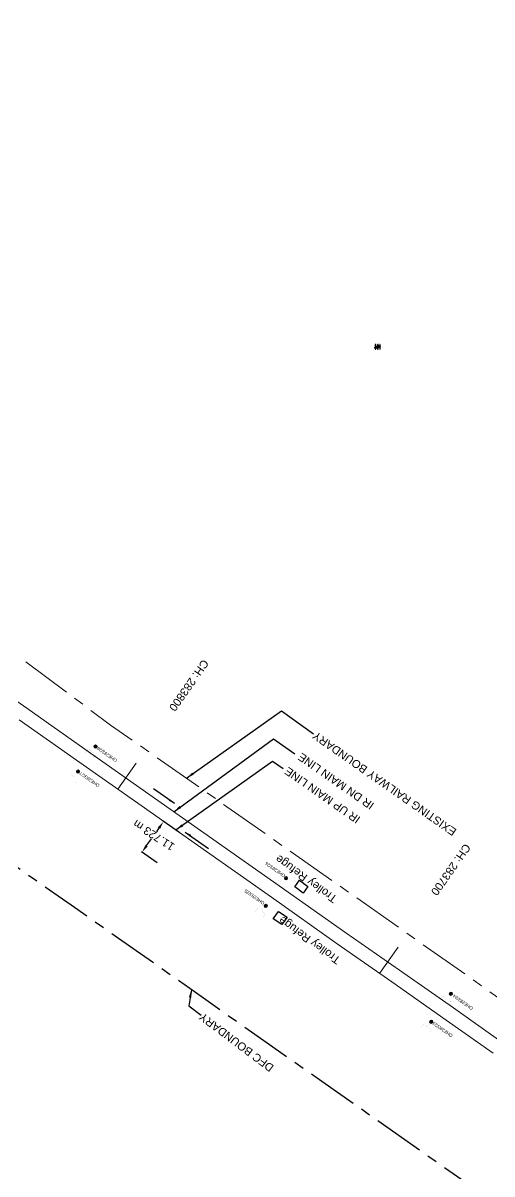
# Model space of a CAD drawing. Header units: metres. Extents: x 646303 to 662875, y 3366650 to 3378730.
# Drawn here: x 657835.3 to 657981.8, y 3370077.9 to 3370437.4 of the extents above; entities that cross this region are included whole.
import ezdxf
from ezdxf.enums import TextEntityAlignment as Align

# ---------------------------------------------------------------- set-up
doc = ezdxf.new("R2010")
doc.units = ezdxf.units.M
doc.header["$MEASUREMENT"] = 0
doc.header["$PDMODE"] = 3
doc.header["$PDSIZE"] = 0.5
doc.linetypes.add('CENTER', pattern=[50.8, 31.75, -6.35, 6.35, -6.35])
for name, color, linetype in [('DFCC Boundary', 6, 'CENTER'), ('Dimension', 10, 'Continuous'), ('Side Details', 251, 'Continuous'), ('TRANSFORMER', 251, 'Continuous'), ('TROLLEY_STAND', 7, 'Continuous')]:
    doc.layers.add(name, color=color, linetype=linetype)
for name, color, linetype, lineweight in [('Existing Chainage', 7, 'Continuous', 0), ('Existing IR Track', 143, 'Continuous', 0), ('Existing Railway Boundary', 7, 'CENTER', 0), ('flow direction', 7, 'Continuous', 0), ('OHE MAST', 8, 'Continuous', 0), ('OHE MAST TEXT', 8, 'Continuous', 0)]:
    doc.layers.add(name, color=color, linetype=linetype, lineweight=lineweight)
doc.styles.get("Standard").update_dxf_attribs({"font": 'arial.ttf'})
doc.styles.add('Style-Arial', font='arial.ttf')
doc.dimstyles.new('DIM', dxfattribs={"dimtxt": 2.5, "dimasz": 2.5, "dimexe": 0.18, "dimexo": 0.0625, "dimgap": 0.09, "dimtad": 0, "dimtih": 1, "dimtoh": 1, "dimdec": 3, "dimzin": 0, "dimdsep": 46, "dimtxsty": 'Standard', "dimcen": 0.09, "dimadec": 0, "dimazin": 0, "dimtfac": 1, "dimtdec": 3, "dimtofl": 0, "dimtmove": 0, "dimatfit": 3, "dimfxl": 1, "dimtolj": 1, "dimtzin": 0, "dimarcsym": 0})
doc.dimstyles.new('ISO-25', dxfattribs={"dimtxt": 2.5, "dimasz": 2.5, "dimexe": 1.25, "dimexo": 0.625, "dimtad": 1, "dimtxsty": 'Standard', "dimcen": 2.5, "dimadec": 0, "dimazin": 0, "dimtfac": 1, "dimtmove": 0, "dimatfit": 3, "dimfxl": 1, "dimarcsym": 0})

# ---------------------------------------------------------------- blocks, each defined once
blk = doc.blocks.new('TRF')
blk.add_hatch(color=256).paths.add_polyline_path([(0.22, -0.04), (0.38, 0.42), (-0.98, -0.29), (0.02, 0.04), (-0.18, -0.39), (0.98, 0.09)])
for p, q in [((-0.69, 0.72), (-0.69, -0.72)), ((-0.52, 0.72), (-0.69, 0.72)), ((-0.52, -0.72), (-0.52, 0.72)), ((0, 0.72), (0, -0.72)), ((0.17, 0.72), (0, 0.72)), ((0.17, -0.72), (0.17, 0.72)), ((0.7, 0.72), (0.7, -0.72)), ((0.87, 0.72), (0.7, 0.72)), ((0.87, -0.72), (0.87, 0.72)), ((-0.69, -0.72), (-0.52, -0.72)), ((0, -0.72), (0.17, -0.72)), ((0.7, -0.72), (0.87, -0.72))]:
    blk.add_line(p, q)
blk.add_lwpolyline([(0.22, -0.04), (0.38, 0.42), (-0.98, -0.29), (0.02, 0.04), (-0.18, -0.39), (0.98, 0.09)], close=True)
blk = doc.blocks.new('OHE MAST')
h = blk.add_hatch(color=256)
edge = h.paths.add_edge_path()
edge.add_arc((0, 0), 0.514, 0, 360)
at = {"const_width": 0.01, "flags": 128}
for points in [[(1.5, 3.5), (1.5, 2), (-1.5, 2), (-1.5, 3.5)], [(0, 2), (0, 0)]]:
    blk.add_lwpolyline(points, dxfattribs=at)
blk.add_circle((0, 0), 0.514)
blk = doc.blocks.new('*D7242')
at = {"layer": 'Defpoints', "color": 0, "transparency": 16777216}
for p in [(657879.23, 3370188.02), (657884.03, 3370184.65), (657877.3, 3370175.06)]:
    blk.add_point(p, dxfattribs=at)
at = {"layer": 'Dimension', "color": 0, "lineweight": -2, "transparency": 16777216}
for p, q in [((657883.98, 3370184.69), (657879.08, 3370188.12)), ((657877.79, 3370185.97), (657876.98, 3370184.81)), ((657873.93, 3370180.47), (657875.41, 3370182.57)), ((657877.25, 3370175.09), (657872.35, 3370178.53))]:
    blk.add_line(p, q, dxfattribs=at)
at = {"layer": 'Dimension', "color": 0, "transparency": 16777216}
for points in [[(657877.45, 3370186.21), (657878.13, 3370185.73), (657879.23, 3370188.02)], [(657873.59, 3370180.71), (657874.27, 3370180.23), (657872.5, 3370178.42)]]:
    blk.add_solid(points, dxfattribs=at)
at = {"layer": 'Dimension', "color": 0, "lineweight": 0, "transparency": 16777216, "insert": (657876.19, 3370183.69), "char_height": 2.5, "attachment_point": 5, "rotation": 147}
blk.add_mtext('\\A1;11.723 m', dxfattribs=at)

msp = doc.modelspace()

# ---------------------------------------------------------------- linework, layer by layer
at = {"layer": 'DFCC Boundary', "ltscale": 0.5, "flags": 128}
msp.add_lwpolyline([(662565.6431, 3366842.0459), (662548.217, 3366854.2838), (662532.9064, 3366864.9999), (662517.5595, 3366875.7415), (662503.9915, 3366885.2805), (662490.4749, 3366894.7833), (662474.3945, 3366906.0736), (662458.24, 3366917.4159), (662441.4584, 3366929.1606), (662424.5366, 3366941.0035), (662407.7649, 3366952.7786), (662401.9048, 3366956.8928), (662320.9687, 3367015.5234), (662173.0911, 3367118.297), (662018.0169, 3367217.942), (662022.9408, 3367225.2355), (661945.6773, 3367280.5926), (661744.5178, 3367412.7853), (661728.4159, 3367389.8783), (661409.5023, 3367613.7762), (661431.3001, 3367645.1669), (661427.7408, 3367647.6718), (661418.8583, 3367653.9104), (661409.9095, 3367660.1956), (661395.2505, 3367670.5394), (661384.8196, 3367677.9127), (661375.1078, 3367684.7268), (661367.5374, 3367690.0517), (661358.0886, 3367696.6907), (661348.6239, 3367703.3322), (661344.5162, 3367706.2202), (661344.9668, 3367706.8618), (661335.3627, 3367713.6144), (661327.3851, 3367719.2077), (661318.2791, 3367725.5812), (661309.8813, 3367731.4842), (661284.4315, 3367749.4044), (661267.3402, 3367761.4491), (661243.4783, 3367778.4888), (661216.7453, 3367741.0546), (661213.241, 3367743.5572), (661195.5836, 3367756.6071), (661177.9702, 3367769.626), (661156.4467, 3367785.8356), (661148.0607, 3367792.1995), (661133.6905, 3367803.0041), (661119.5191, 3367813.6733), (661105.6946, 3367823.9215), (661093.9054, 3367832.6241), (661077.5228, 3367844.5054), (661061.2799, 3367856.285), (661045.32, 3367867.5775), (661029.0726, 3367879.0734), (661013.2584, 3367890.1762), (660997.2782, 3367901.3956), (660980.9788, 3367912.8451), (660964.6327, 3367924.3276), (660947.3461, 3367936.4864), (660930.1333, 3367948.5934), (660912.5707, 3367960.9093), (660894.9306, 3367973.2796), (660877.6422, 3367985.4277), (660860.2634, 3367997.6393), (660842.9781, 3368009.8166), (660825.4983, 3368022.131), (660811.339, 3368032.2028), (660797.4119, 3368042.1094), (660782.5128, 3368052.5993), (660767.4808, 3368063.1827), (660751.0012, 3368074.7254), (660734.3125, 3368086.4147), (660719.3275, 3368096.9585), (660704.3795, 3368107.4761), (660688.7093, 3368118.477), (660672.9397, 3368129.5475), (660655.797, 3368141.5941), (660638.5652, 3368153.7032), (660622.8618, 3368164.7374), (660607.1396, 3368175.7847), (660591.9852, 3368186.3839), (660576.7315, 3368197.0526), (660560.3095, 3368208.6108), (660544.116, 3368220.0082), (660528.3397, 3368231.0748), (660512.5414, 3368242.1568), (660497.4509, 3368252.7533), (660482.4222, 3368263.3065), (660466.968, 3368274.1704), (660451.6169, 3368284.9618), (660435.5277, 3368296.2674), (660419.4587, 3368307.5588), (660403.2343, 3368318.9753), (660387.0692, 3368330.3501), (660371.9016, 3368340.9863), (660362.0092, 3368347.9233), (660341.7308, 3368362.192), (660326.8725, 3368372.6492), (660312.0627, 3368383.0453), (660297.0115, 3368393.6109), (660281.2321, 3368404.7091), (660265.4328, 3368415.8212), (660253.8818, 3368423.9326), (660242.0763, 3368432.2231), (660226.6332, 3368443.1155), (660211.0272, 3368454.1226), (660195.2302, 3368465.2236), (660179.3654, 3368476.3723), (660162.5154, 3368488.1794), (660145.4635, 3368500.1281), (660129.3603, 3368511.4565), (660113.1961, 3368522.8278), (660097.2382, 3368534.0507), (660081.2523, 3368545.2932), (660064.458, 3368557.1251), (660047.7677, 3368568.8837), (660032.4691, 3368579.6352), (660017.2758, 3368590.3126), (660000.1632, 3368602.3052), (659983.0731, 3368614.282), (659967.2319, 3368625.4031), (659951.3427, 3368636.5582), (659932.0647, 3368650.1756), (659913.1258, 3368663.5536), (659898.2493, 3368674.0163), (659881.7667, 3368685.6055), (659866.0047, 3368696.7435), (659850.3373, 3368707.8146), (659834.6333, 3368718.8575), (659818.6461, 3368730.0995), (659804.3398, 3368740.181), (659789.9481, 3368750.3227), (659772.9194, 3368762.3136), (659755.8766, 3368774.3145), (659741.0752, 3368784.7603), (659726.3396, 3368795.1596), (659712.011, 3368805.2432), (659697.6029, 3368815.3827), (659684.3535, 3368824.7302), (659671.1528, 3368834.0432), (659654.2885, 3368845.8933), (659636.8714, 3368858.1319), (659622.1467, 3368868.7872), (659608.2832, 3368878.8192), (659592.7424, 3368889.7844), (659576.9096, 3368900.9551), (659562.5868, 3368911.0537), (659553.5917, 3368917.3959), (659534.7433, 3368930.6917), (659521.2685, 3368940.2021), (659508.0292, 3368949.5538), (659494.8098, 3368958.8914), (659481.3273, 3368968.4018), (659467.9498, 3368977.8382), (659454.4923, 3368987.2582), (659440.7837, 3368996.854), (659425.5597, 3369007.614), (659410.0492, 3369018.5753), (659397.5675, 3369027.3641), (659384.5623, 3369036.5214), (659370.5054, 3369046.4276), (659356.4132, 3369056.3585), (659342.3201, 3369066.3092), (659331.8447, 3369073.7055), (659314.7098, 3369085.825), (659301.2296, 3369095.3614), (659287.1805, 3369105.2924), (659273.0852, 3369115.2561), (659259.8762, 3369124.5882), (659246.575, 3369133.9855), (659233.3676, 3369143.319), (659220.1207, 3369152.6803), (659206.3404, 3369162.3938), (659192.4106, 3369172.2127), (659178.3672, 3369182.1367), (659164.3785, 3369192.022), (659162.9385, 3369193.0388), (659183.6795, 3369222.4635), (659172.119, 3369230.6258), (659159.1298, 3369239.7969), (659148.6068, 3369247.2055), (659138.0069, 3369254.6684), (659119.1994, 3369267.9214), (659100.365, 3369281.1933), (659085.533, 3369291.6533), (659070.676, 3369302.1309), (659061.4534, 3369308.6334), (659052.1019, 3369315.2268), (659038.8969, 3369324.5617), (659025.7603, 3369333.8483), (659012.2746, 3369343.3047), (659000.2935, 3369351.7058), (658985.7542, 3369361.9126), (658972.701, 3369371.0824), (658959.9309, 3369380.1093), (658947.2513, 3369389.0721), (658932.3759, 3369399.5827), (658921.8345, 3369407.031), (658905.9406, 3369418.2511), (658894.3687, 3369426.4196), (658881.1048, 3369435.7663), (658867.8714, 3369445.0915), (658853.3089, 3369455.3761), (658838.9326, 3369465.5292), (658823.5657, 3369476.1988), (658807.8953, 3369487.0791), (658792.9935, 3369497.6726), (658789.1301, 3369500.4191), (658764.5252, 3369517.7675), (658750.6615, 3369527.5465), (658735.8772, 3369537.9899), (658721.0329, 3369548.4756), (658706.8044, 3369558.4963), (658692.4812, 3369568.5836), (658679.0099, 3369578.0951), (658665.5152, 3369587.6232), (658651.2818, 3369597.6569), (658636.9905, 3369607.7316), (658622.1701, 3369618.1873), (658607.4224, 3369628.5918), (658593.6263, 3369638.3112), (658579.8399, 3369648.0238), (658566.1309, 3369657.6871), (658552.3621, 3369667.3926), (658537.8692, 3369677.626), (658523.3279, 3369687.8934), (658509.6438, 3369697.5459), (658495.8531, 3369707.2734), (658481.9269, 3369717.1048), (658467.9459, 3369726.9748), (658454.4251, 3369736.5125), (658440.9599, 3369746.011), (658427.1565, 3369755.7285), (658413.3787, 3369765.428), (658398.646, 3369775.8103), (658383.9067, 3369786.1972), (658371.4552, 3369794.9743), (658359.0483, 3369803.72), (658345.546, 3369813.2195), (658332.0048, 3369822.7464), (658318.5168, 3369832.2514), (658305.0219, 3369841.7615), (658291.2617, 3369851.4373), (658277.4987, 3369861.115), (658264.1625, 3369870.4871), (658250.7424, 3369879.918), (658237.5823, 3369889.1736), (658224.3865, 3369898.4543), (658209.4318, 3369909.0033), (658194.5636, 3369919.4914), (658180.151, 3369929.6325), (658165.7287, 3369939.7804), (658156.9292, 3369945.9856), (658133.9487, 3369962.1448), (658109.9616, 3369979.0407), (658086.1386, 3369995.8212), (658069.4823, 3370007.553), (658052.6981, 3370019.3752), (658033.9581, 3370032.6043), (658015.0826, 3370045.9289), (657994.939, 3370060.1316), (657974.6985, 3370074.4026), (657960.2252, 3370084.5842), (657945.643, 3370094.8424), (657928.629, 3370106.7917), (657911.5911, 3370118.7415), (657890.9691, 3370133.2895), (657870.7134, 3370147.5792), (657850.3966, 3370161.8284), (657830.1146, 3370176.0529), (657812.1714, 3370188.7253), (657794.2418, 3370201.388), (657775.9501, 3370214.2546), (657757.6685, 3370227.1142), (657736.4935, 3370242.019), (657715.8063, 3370256.5806), (657697.09, 3370269.7238), (657676.8418, 3370283.9453), (657670.0518, 3370288.7482), (657661.5164, 3370294.7857), (657642.367, 3370308.2307), (657623.1765, 3370321.7045), (657605.0199, 3370334.4839), (657586.8248, 3370347.2905), (657568.2781, 3370360.3555), (657549.69, 3370373.4497), (657534.1551, 3370384.3835), (657518.595, 3370395.335), (657503.5822, 3370405.9238), (657488.6113, 3370416.483), (657477.4694, 3370424.3177), (657456.7199, 3370394.899), (657452.1854, 3370398.0875), (657436.4649, 3370409.1418), (657420.2829, 3370420.542), (657404.1975, 3370431.8742), (657387.5582, 3370443.5761), (657370.8643, 3370455.3165), (657356.3586, 3370465.5498), (657342.0257, 3370475.6612), (657334.1018, 3370481.2282), (657342.1648, 3370492.6732), (657327.3432, 3370503.0861), (657304.5869, 3370519.0736), (657286.4992, 3370531.7939), (657268.5013, 3370544.451), (657251.4778, 3370556.4153), (657234.5183, 3370568.3346), (657219.7856, 3370578.7204), (657205.1604, 3370589.0304), (657189.9505, 3370599.7163), (657174.7446, 3370610.3994), (657157.229, 3370622.7139), (657139.8436, 3370634.9368), (657122.2775, 3370647.282), (657104.8724, 3370659.514), (657088.6726, 3370670.9041), (657072.3463, 3370682.3832), (657052.4463, 3370696.3561), (657032.2468, 3370710.5392), (657017.2111, 3370721.1335), (657002.3465, 3370731.6074), (656985.5169, 3370743.3847), (656968.6279, 3370755.2036), (656952.6202, 3370766.4469), (656936.5129, 3370777.7603), (656917.7376, 3370790.961), (656898.7021, 3370804.3447), (656880.5471, 3370817.1216), (656862.3859, 3370829.9029), (656845.3825, 3370841.8619), (656828.6857, 3370853.6052), (656810.2968, 3370866.5434), (656792.0928, 3370879.3517), (656770.106, 3370894.8035), (656748.097, 3370910.271), (656728.4902, 3370924.0664), (656709.0221, 3370937.7643), (656692.8289, 3370949.1481), (656676.4723, 3370960.6469), (656657.4402, 3370974.0598), (656638.281, 3370987.5622), (656621.3401, 3370999.4861), (656604.5392, 3371011.3113), (656585.7485, 3371024.5046), (656566.9099, 3371037.7317), (656537.298, 3371058.585), (656532.701, 3371052.0376), (656368.7794, 3371159.4659), (656280.7288, 3371198.5806), (656189.7218, 3371230.5142), (656096.9021, 3371265.9123), (656004.8733, 3371310.8246), (655917.3616, 3371369.3401), (655838.0052, 3371438.656), (655768.8371, 3371518.5854), (655712.6719, 3371608.6179), (655647.9895, 3371736.3311)], dxfattribs=at)
at = {"layer": 'Existing Chainage', "color": 0, "linetype": 'Continuous', "lineweight": 13, "flags": 128}
for points in [[(657870.6368, 3370206.2614), (657864.8949, 3370198.0742)], [(657952.4291, 3370148.7282), (657946.687, 3370140.5412)]]:
    msp.add_lwpolyline(points, dxfattribs=at)
at = {"layer": 'Existing IR Track', "flags": 128}
for points in [[(657818.7703, 3370235.8211), (657836.4912, 3370223.3429), (657854.6821, 3370210.5336), (657874.6225, 3370196.5337), (657894.6218, 3370182.4924), (657915.2836, 3370167.9367), (657936.1503, 3370153.2362), (657952.8964, 3370141.5552), (657969.7047, 3370129.747), (657984.5434, 3370119.327)], [(657834.0929, 3370219.7648), (657851.9852, 3370207.1284), (657872.2161, 3370192.9396), (657892.576, 3370178.6602), (657912.8744, 3370164.3404), (657933.4538, 3370149.8225), (657950.4491, 3370137.9026), (657967.483, 3370125.9393), (657982.0892, 3370115.6643)]]:
    msp.add_lwpolyline(points, dxfattribs=at)
at = {"layer": 'Existing Railway Boundary', "ltscale": 0.5, "flags": 128}
msp.add_lwpolyline([(655695.3663, 3371793.5754), (655711.513, 3371783.725), (655837.338, 3371666.516), (655896.664, 3371625.403), (655948.651, 3371583.092), (656061.421, 3371499.73), (656120.179, 3371458.709), (656118.6808, 3371456.563), (656134.1953, 3371445.8056), (656188.091, 3371409.1919), (656258.3483, 3371360.6965), (656306.8076, 3371328.3967), (656307.819, 3371318.333), (656341.8204, 3371294.614), (656352.8104, 3371286.9291), (656353.0349, 3371293.9581), (656399.4885, 3371257.2079), (656467.3874, 3371205.4259), (656519.3943, 3371165.6705), (656561.1332, 3371134.4643), (656696.879, 3371057.135), (656765.103, 3370991.786), (657190.218, 3370693.611), (657248.163, 3370651.07), (657303.369, 3370611.936), (657357.203, 3370574.315), (657469.447, 3370495.885), (657520.561, 3370458.991), (657571.453, 3370422.647), (657746.082, 3370302.773), (657804.987, 3370261.127), (657862.698, 3370218.121), (657973.403, 3370140.319), (658020.448, 3370106.576)], dxfattribs=at)
at = {"layer": 'TROLLEY_STAND', "linetype": 'Continuous'}
for points in [[(657921.675, 3370169.622, 270.473), (657924.263, 3370167.731, 270.476), (657922.806, 3370165.66, 270.471), (657920.218, 3370167.551, 270.471)], [(657917.764, 3370158.076, 270.367), (657916.121, 3370155.812, 270.356), (657913.484, 3370157.574, 270.376), (657915.127, 3370159.838, 270.376)]]:
    msp.add_polyline3d(points, close=True, dxfattribs=at)

# ---------------------------------------------------------------- block references
at = {"layer": 'OHE MAST', "color": 2, "rotation": 143.3908318566117}
for p in [(657857.975, 3370211.386), (657852.501, 3370203.575), (657917.451, 3370170.292), (657911.128, 3370161.643), (657968.927, 3370134.205), (657962.796, 3370125.467)]:
    msp.add_blockref('OHE MAST', p, dxfattribs=at)
at = {"layer": 'TRANSFORMER', "linetype": 'Continuous'}
msp.add_blockref('TRF', (657946.017, 3370336.205, 268.892), dxfattribs=at)

# ---------------------------------------------------------------- texts
at = {"layer": 'DFCC Boundary', "linetype": 'Continuous', "ltscale": 5}
msp.add_text('DFC BOUNDARY', height=2.5, rotation=143.059917, dxfattribs=at).set_placement((657913.8752, 3370111.6214))
at = {"layer": 'Existing Chainage', "color": 0, "linetype": 'Continuous', "lineweight": 0, "char_height": 2.5, "attachment_point": 6, "line_spacing_factor": 0.6, "style": 'Style-Arial'}
for s, insert, rotation in [('CH: 283800', (657881.7795, 3370222.875), 234.956974), ('CH: 283700', (657963.5723, 3370165.3416), 234.955316)]:
    msp.add_mtext(s, dxfattribs=dict(at, insert=insert, rotation=rotation))
at = {"layer": 'Existing IR Track', "color": 7, "lineweight": 0}
for s, p in [('IR DN MAIN LINE', (657921.6092, 3370208.5721)), ('IR UP MAIN LINE', (657917.4575, 3370204.1282))]:
    msp.add_text(s, height=2.5, rotation=145, dxfattribs=at).set_placement(p, align=Align.MIDDLE_RIGHT)
at = {"layer": 'Existing Railway Boundary', "linetype": 'Continuous', "ltscale": 5}
msp.add_text('EXISTING RAILWAY BOUNDARY', height=2.5, rotation=145, dxfattribs=at).set_placement((657970.9325, 3370185.3858))
at = {"layer": 'OHE MAST TEXT'}
for s, p in [('OHE283/28', (657861.5638, 3370208.9403)), ('OHE283/27', (657856.0898, 3370201.1293)), ('OHE283/26', (657914.0608, 3370172.9856)), ('OHE283/25', (657907.5852, 3370164.4128)), ('OHE283/24', (657972.6749, 3370131.5588)), ('OHE283/23', (657966.3407, 3370123.0238))]:
    msp.add_text(s, height=1, rotation=145, dxfattribs=at).set_placement(p, align=Align.MIDDLE_CENTER)
at = {"layer": 'Side Details'}
for p in [(657933.6615, 3370164.3757), (657934.7022, 3370145.2447)]:
    msp.add_text('Trolley Refuge', height=2.5, rotation=144.100313, dxfattribs=at).set_placement(p)

# ---------------------------------------------------------------- dimensions: what is measured, and where the dimension line sits
at = {"layer": 'Dimension', "color": 10, "lineweight": 0}
dim = msp.add_linear_dim(base=(657879.2294, 3370188.0209), p1=(657877.2982, 3370175.0562), p2=(657884.0297, 3370184.6541), angle=54.956151, dimstyle='DIM', override={"dimpost": ' m'}, dxfattribs=at)
dim.commit()
dim.dimension.update_dxf_attribs({"geometry": '*D7242', "text_midpoint": (657876.1908, 3370183.6884), "dimtype": 129, "text_rotation": 147})

# ---------------------------------------------------------------- leaders
at = {"layer": 'DFCC Boundary', "linetype": 'Continuous', "lineweight": 0, "ltscale": 5}
msp.add_leader([(657887.8952, 3370135.458), (657887.1012, 3370130.4425), (657891.0004, 3370127.5106)], dimstyle='ISO-25', override={"dimtxt": 0.5, "dimtad": 0}, dxfattribs=at)
at = {"layer": 'Existing IR Track', "color": 7, "lineweight": 0}
for points in [[(657882.4592, 3370191.0316), (657913.5291, 3370213.7722), (657920.2307, 3370209.1377)], [(657883.0356, 3370185.3514), (657913.2266, 3370206.8128), (657916.5693, 3370204.5762)]]:
    msp.add_leader(points, dimstyle='ISO-25', override={"dimtxt": 0.5, "dimtad": 0}, dxfattribs=at)
at = {"layer": 'Existing Railway Boundary', "linetype": 'Continuous', "ltscale": 5}
msp.add_leader([(657886.3573, 3370201.4936), (657916.0621, 3370222.5574), (657926.0165, 3370215.414)], dimstyle='ISO-25', override={"dimtxt": 0.5, "dimtad": 0}, dxfattribs=at)
at = {"layer": 'flow direction', "lineweight": 0}
for points in [[(657882.668, 3370193.584), (657876.0515, 3370198.2328)], [(657885.973, 3370184.695), (657893.2645, 3370179.5718)]]:
    msp.add_leader(points, dimstyle='ISO-25', override={"dimtxt": 0.5, "dimasz": 2, "dimtad": 0}, dxfattribs=at)

doc.saveas('drawing.dxf')
